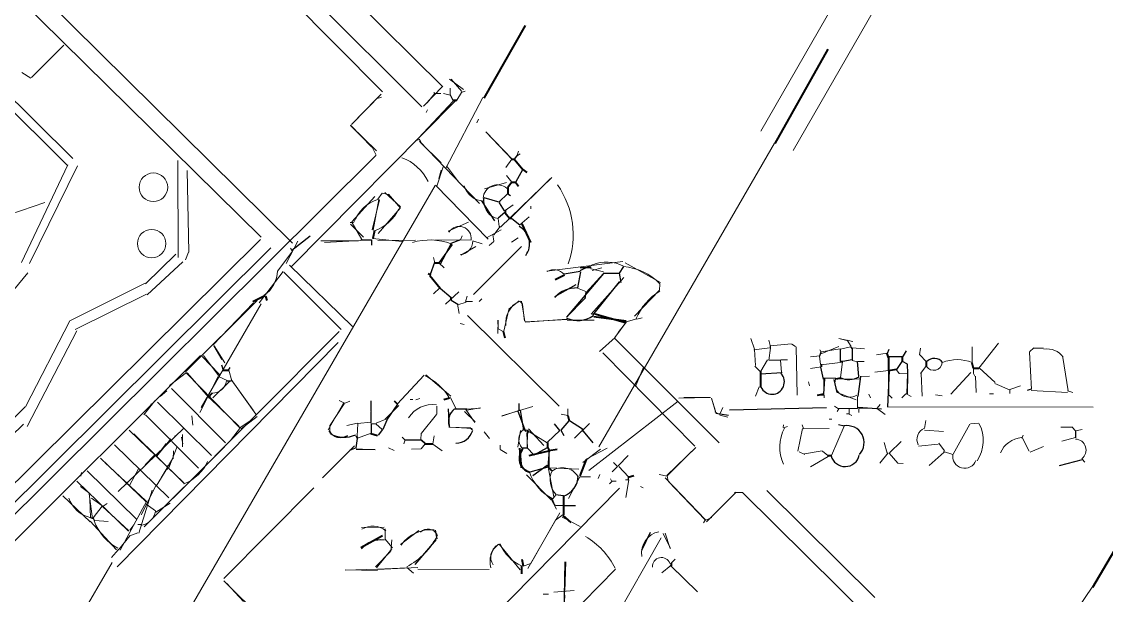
# Model space of a CAD drawing. Header units: millimetres. Extents: x -22015 to 140060, y -26591 to 87788.
# Drawn here: x 88957 to 102598, y 54285 to 61505 of the extents above; entities that cross this region are included whole.
import ezdxf

# ---------------------------------------------------------------- set-up
doc = ezdxf.new("R2010")
doc.units = ezdxf.units.MM
doc.linetypes.add('DASHED', pattern=[716.562987, 474.532405, -242.030582])
for name, color, linetype, lineweight in [('A_MED', 9, 'CONTINUOUS', 20), ('A_THIN', 8, 'CONTINUOUS', 15), ('P_DASHED', 200, 'DASHED', 25), ('P_LEADER', 140, 'CONTINUOUS', 20), ('P_NOMARK', 6, 'CONTINUOUS', 35), ('P_R', 5, 'CONTINUOUS', 40), ('SYM', 4, 'CONTINUOUS', 25), ('TEXT_SHAPE', 7, 'CONTINUOUS', 30)]:
    doc.layers.add(name, color=color, linetype=linetype, lineweight=lineweight)

msp = doc.modelspace()

# ---------------------------------------------------------------- linework, layer by layer
at = {"layer": 'A_MED', "lineweight": 20}
for p, q in [((91970, 58795), (85813, 64858)), ((99166, 61719), (98252, 60125)), ((94755, 60549), (94293, 59662)), ((90920, 59757), (90924, 58537)), ((95122, 59774), (95044, 59668)), ((91039, 59634), (91059, 58605)), ((95054, 59479), (94779, 59400)), ((95053, 59570), (95120, 59485)), ((93438, 59270), (93490, 59348)), ((93496, 59346), (93564, 59329)), ((93526, 59356), (93719, 59175)), ((95065, 59340), (94964, 59239)), ((93398, 59304), (93110, 58985)), ((93455, 59262), (93366, 58884)), ((93449, 59265), (93377, 58880)), ((93569, 59333), (93721, 59157)), ((93718, 59157), (93441, 58839)), ((95138, 59200), (95038, 59129)), ((93088, 58978), (93122, 58978)), ((93094, 58955), (93255, 58794)), ((93113, 58973), (93233, 58764)), ((94578, 58981), (94321, 58870)), ((94948, 59030), (94961, 58928)), ((95341, 59048), (95221, 58948)), ((92430, 58744), (92285, 58460)), ((93368, 58776), (93741, 58737)), ((94668, 58676), (94481, 58566)), ((91055, 58604), (91017, 58506)), ((92364, 58618), (92179, 58368)), ((94135, 58539), (94153, 58472)), ((90985, 58484), (90535, 58067)), ((96134, 58443), (96101, 58425)), ((96546, 58469), (96993, 58224)), ((89036, 58343), (87583, 56604)), ((92245, 58361), (91945, 57968)), ((92255, 58351), (92976, 57633)), ((95949, 58153), (96053, 58108)), ((96983, 58205), (96979, 58120)), ((96983, 58205), (96979, 58120)), ((94286, 57951), (94454, 58105)), ((95214, 57990), (95085, 57888)), ((95256, 57952), (95223, 57986)), ((95284, 57735), (95242, 57987)), ((91969, 57952), (91212, 56650)), ((91874, 57966), (91359, 57435)), ((94545, 57973), (94442, 57942)), ((95279, 57735), (95256, 57950)), ((95817, 57755), (95287, 57726)), ((95813, 57762), (95288, 57723)), ((96155, 57748), (95816, 57747)), ((96693, 57764), (96558, 57729)), ((89652, 57614), (89024, 56410)), ((91199, 56586), (91426, 57039)), ((94354, 56793), (94041, 57059)), ((91598, 56988), (91867, 56616)), ((93004, 56705), (92811, 56368)), ((93014, 56697), (92835, 56429)), ((93082, 56731), (93013, 56698)), ((93352, 56732), (93346, 56453)), ((93350, 56732), (93351, 56461)), ((94542, 56623), (94654, 56461)), ((94725, 56639), (94555, 56629)), ((94726, 56643), (94557, 56614)), ((95387, 56660), (94997, 56543)), ((95223, 56614), (94997, 56542)), ((96088, 55858), (97215, 56727)), ((99841, 56658), (102432, 56654)), ((94528, 56600), (94661, 56467)), ((88981, 56441), (88182, 55663)), ((92831, 56427), (92831, 56326)), ((93181, 56451), (93044, 56424)), ((93185, 56444), (93174, 56292)), ((93351, 56466), (93182, 56448)), ((93352, 56445), (93420, 56445)), ((94334, 56400), (94588, 56393)), ((94351, 56400), (94624, 56385)), ((95232, 56361), (95195, 56152)), ((95266, 56362), (95317, 56362)), ((95316, 56361), (95567, 56205)), ((95317, 56349), (95316, 56142)), ((95333, 56381), (95525, 56169)), ((96097, 56446), (95908, 56263)), ((90980, 56311), (90979, 56155)), ((93352, 56326), (93181, 56262)), ((95308, 56328), (95319, 56142)), ((90912, 56158), (90809, 55891)), ((93143, 56166), (92742, 55766)), ((93081, 56105), (92742, 55766)), ((95316, 56142), (95396, 56054)), ((96319, 56136), (96056, 56000)), ((90623, 56053), (90657, 56053)), ((90792, 55918), (90792, 55868)), ((95307, 55802), (95614, 55486)), ((95582, 55878), (95648, 55525)), ((95595, 55890), (95963, 55874)), ((90283, 55715), (90283, 55682)), ((95978, 55778), (95832, 55503)), ((95976, 55775), (96111, 55777)), ((95674, 55549), (95638, 55499)), ((90197, 54852), (90529, 55474)), ((95630, 55498), (95662, 55419)), ((95769, 55301), (95669, 55230)), ((89818, 55217), (90150, 54859)), ((89876, 55229), (90045, 55215)), ((90319, 55037), (90175, 54860)), ((94837, 54612), (93939, 54614)), ((95188, 53357), (96427, 54615)), ((95359, 54685), (95262, 54652)), ((91498, 54469), (92633, 53350)), ((95905, 54345), (95649, 54324)), ((102419, 54387), (102023, 53803))]:
    msp.add_line(p, q, dxfattribs=at)
for centre, radius, start, end in [((94942, 59267), 184, 49.6898, 174.458), ((93600, 58795), 502, 108.2398, 159.047), ((94986, 59239), 216, 177.3139, 260.6612), ((93221, 59367), 525, 289.3099, 335.7709), ((94456, 58746), 174, 276.627, 359.1327), ((96466, 57708), 717, 43.891, 85.2438), ((91795, 58378), 379, 304.0515, 358.726), ((95336, 57721), 291, 113.8721, 187.812), ((95371, 56247), 162, 132.5004, 220.3121), ((95863, 55740), 261, 154.6282, 224.4429), ((95759, 55671), 221, 30.2752, 127.01), ((95125, 54711), 278, 128.061, 196.2493), ((95032, 54768), 175, 115.3469, 213.7154)]:
    msp.add_arc(centre, radius, start, end, dxfattribs=at)
at = {"layer": 'A_THIN', "lineweight": 15}
for p, q in [((84998, 69404), (93989, 60435)), ((83210, 67776), (92362, 58717)), ((89602, 59782), (84301, 65017)), ((84260, 64930), (89528, 59701)), ((93493, 60623), (89658, 64499)), ((89079, 60804), (89486, 61208)), ((88959, 60864), (89073, 60795)), ((94338, 60780), (94512, 60653)), ((94359, 60781), (94494, 60628)), ((93478, 60592), (93103, 60211)), ((94249, 60689), (94011, 60441)), ((94149, 60595), (94058, 60482)), ((94140, 60615), (94157, 60598)), ((94160, 60601), (94228, 60601)), ((94262, 60602), (94346, 60582)), ((94347, 60668), (94346, 60584)), ((94488, 60614), (94430, 60517)), ((94534, 60630), (94483, 60614)), ((92346, 58421), (94414, 60508)), ((93417, 60530), (93103, 60211)), ((93481, 60553), (93413, 60536)), ((94388, 60509), (93945, 60035)), ((94060, 60396), (94042, 60363)), ((93091, 60199), (93418, 59879)), ((93093, 60202), (93361, 59924)), ((94703, 60279), (94682, 60230)), ((93956, 60022), (93905, 60006)), ((93957, 60027), (93975, 59994)), ((93365, 59926), (93415, 59827)), ((94716, 59218), (93959, 60003)), ((93969, 59990), (94231, 59728)), ((96216, 56155), (98426, 59976)), ((93410, 59820), (88363, 54804)), ((95204, 59877), (95188, 59826)), ((95226, 59840), (95193, 59822)), ((89538, 59703), (88954, 58475)), ((89659, 59689), (89054, 58460)), ((94257, 59677), (94180, 59436)), ((94232, 59636), (94205, 59533)), ((94298, 59690), (94450, 59490)), ((94368, 59593), (94450, 59490)), ((94979, 58918), (95625, 59543)), ((95605, 59529), (95104, 59031)), ((94159, 59442), (89488, 51389)), ((94822, 58766), (94161, 59448)), ((89247, 59229), (76016, 54742)), ((95359, 59183), (95359, 59149)), ((94495, 58810), (94475, 58760)), ((94987, 58885), (94801, 58786)), ((94884, 58827), (94894, 58743)), ((94973, 58926), (94894, 58824)), ((91959, 58764), (88181, 55017)), ((92089, 58659), (88305, 54896)), ((93223, 58753), (92764, 58727)), ((94630, 58746), (94748, 58710)), ((94897, 58740), (94835, 58689)), ((95201, 58784), (95118, 58731)), ((90894, 58578), (90515, 58206)), ((92339, 58655), (92357, 58622)), ((92327, 58439), (93118, 57668)), ((96519, 58485), (95560, 58366)), ((96104, 58424), (96121, 58391)), ((96120, 58394), (96275, 58357)), ((96132, 58373), (96253, 58405)), ((90509, 58213), (89561, 57741)), ((96974, 58123), (96663, 57798)), ((90527, 58076), (89630, 57630)), ((91018, 57098), (91918, 57996)), ((94558, 58051), (94540, 57983)), ((94542, 57983), (94627, 57983)), ((94745, 58017), (94711, 57983)), ((94438, 57948), (94459, 57831)), ((95083, 57883), (95020, 57611)), ((89564, 57740), (89003, 56658)), ((94472, 57708), (94523, 57692)), ((94948, 57747), (94947, 57582)), ((94947, 57747), (94950, 57645)), ((96561, 57725), (96418, 57530)), ((96562, 57728), (96460, 57593)), ((96762, 57778), (96694, 57762)), ((92950, 57604), (90861, 55510)), ((94951, 57640), (95013, 57607)), ((90156, 54645), (92938, 57467)), ((96420, 57531), (96225, 57354)), ((97731, 56204), (96417, 57516)), ((78777, 44897), (91207, 57304)), ((91226, 57293), (91439, 57068)), ((91243, 57302), (91434, 57052)), ((91375, 57424), (91476, 57255)), ((91377, 57425), (91510, 57211)), ((97424, 56164), (96265, 57339)), ((91028, 57091), (90817, 56925)), ((91029, 57081), (91702, 56395)), ((91036, 57087), (91309, 56777)), ((91441, 57037), (91543, 56989)), ((91564, 57120), (91599, 56985)), ((94020, 57058), (93680, 56693)), ((94019, 57058), (93681, 56692)), ((96777, 57155), (96675, 56912)), ((91522, 56206), (90840, 56888)), ((91569, 56978), (91360, 56769)), ((91591, 57002), (91901, 56566)), ((90781, 56861), (90700, 56789)), ((91323, 56767), (91693, 56411)), ((89001, 56658), (88168, 55830)), ((90631, 56734), (90493, 56557)), ((90590, 56696), (90558, 56644)), ((91342, 56045), (90664, 56718)), ((92949, 56736), (93016, 56702)), ((95826, 56633), (95825, 56548)), ((91182, 55885), (90514, 56556)), ((91096, 56543), (91108, 56425)), ((91854, 56497), (91701, 56394)), ((91917, 56534), (91717, 56379)), ((93535, 56504), (93416, 56453)), ((95741, 56567), (95825, 56547)), ((90170, 55591), (90996, 56388)), ((90997, 55702), (90310, 56365)), ((91707, 56397), (91583, 56232)), ((93416, 56441), (93487, 56376)), ((91006, 55689), (90366, 56319)), ((90832, 56256), (90658, 56037)), ((90913, 56305), (90879, 56288)), ((90965, 56274), (90983, 56190)), ((90807, 55512), (90123, 56179)), ((91506, 56154), (90496, 55147)), ((90772, 56196), (90663, 56049)), ((90868, 56104), (90861, 56003)), ((93164, 56131), (93401, 56118)), ((93164, 56122), (93402, 56122)), ((96238, 56124), (96014, 55959)), ((90526, 55459), (89948, 56013)), ((90517, 55475), (90003, 55957)), ((90628, 56049), (90511, 55929)), ((90855, 56003), (90710, 55765)), ((89707, 55833), (89701, 55783)), ((90400, 55242), (89779, 55852)), ((90426, 55879), (90317, 55678)), ((90794, 55897), (90646, 55660)), ((90300, 55091), (89650, 55721)), ((90459, 55297), (90643, 55662)), ((89475, 55537), (89817, 55212)), ((89697, 55656), (89812, 55567)), ((89846, 55248), (89804, 55563)), ((90431, 55068), (90596, 55609)), ((92633, 55639), (91499, 54497)), ((101227, 52412), (98028, 55574)), ((98329, 55604), (99685, 54259)), ((89812, 55495), (89824, 55259)), ((89834, 55507), (89965, 55417)), ((89967, 55406), (89857, 55260)), ((89972, 55405), (90306, 55097)), ((90030, 55443), (89980, 55407)), ((90524, 55434), (90641, 55348)), ((90824, 55447), (90645, 55333)), ((95613, 55504), (95684, 55370)), ((95725, 55324), (95323, 54623)), ((95756, 55270), (95980, 55151)), ((90367, 55174), (90317, 55106)), ((90417, 55175), (90468, 55175)), ((95671, 55230), (95360, 54688)), ((90418, 55070), (90317, 55036)), ((96998, 55007), (95464, 52316)), ((90174, 54861), (90087, 54761)), ((95225, 54606), (94960, 54929)), ((90093, 54699), (89498, 53671)), ((91536, 54435), (91748, 54207)), ((95514, 54301), (95582, 54301))]:
    msp.add_line(p, q, dxfattribs=at)
for centre, radius in [((90613, 59421), 180), ((90591, 58712), 179)]:
    msp.add_circle(centre, radius, dxfattribs=at)
for centre, radius, start, end in [((93543, 59249), 578, 24.91, 70.3438), ((94778, 59513), 266, 196.365, 267.298), ((94794, 58824), 1099, 340.5112, 34.8233), ((94459, 58775), 153, 354.3273, 147.4405), ((94087, 57975), 783, 69.7227, 105.9914), ((96313, 58000), 479, 63.4165, 111.9141), ((95651, 58207), 176, 41.8528, 119.05), ((97352, 57497), 718, 121.0931, 157.8358), ((93736, 56419), 694, 30.1154, 64.8499), ((91348, 57017), 189, 271.7858, 350.1665), ((90823, 56174), 514, 289.8641, 336.7953), ((89912, 55638), 385, 199.4618, 257.1022), ((90434, 55374), 207, 279.6649, 351.5547), ((90481, 55453), 655, 200.6189, 241.3191), ((95537, 54175), 993, 26.9639, 59.0995)]:
    msp.add_arc(centre, radius, start, end, dxfattribs=at)
at = {"layer": 'P_DASHED', "lineweight": 20}
msp.add_line((92719, 58745), (94612, 58758), dxfattribs=at)
at = {"layer": 'P_LEADER', "lineweight": 20}
msp.add_line((100687, 63413), (98658, 59882), dxfattribs=at)
at = {"layer": 'P_NOMARK', "lineweight": 30}
for p, q in [((92324, 62597), (94252, 60684)), ((94562, 57806), (95718, 56664)), ((99078, 56643), (97859, 56614)), ((96477, 55632), (92821, 51928)), ((95780, 54048), (95793, 54707)), ((95795, 54707), (95783, 54335))]:
    msp.add_line(p, q, dxfattribs=at)
at = {"layer": 'P_NOMARK', "lineweight": 40}
msp.add_line((95244, 54656), (95244, 54554), dxfattribs=at)
at = {"layer": 'P_R', "lineweight": 40}
for p, q in [((95290, 61458), (94770, 60541)), ((98432, 59973), (99099, 61158)), ((103133, 55591), (102424, 54383))]:
    msp.add_line(p, q, dxfattribs=at)
at = {"layer": 'SYM', "lineweight": 15}
msp.add_arc((95904, 56025), 591, 198.6345, 242.9566, dxfattribs=at)
at = {"layer": 'SYM', "lineweight": 20}
for centre, radius, start, end in [((95435, 55109), 491, 200.9385, 247.1298), ((95414, 54260), 373, 301.2899, 11.5465)]:
    msp.add_arc(centre, radius, start, end, dxfattribs=at)
at = {"layer": 'TEXT_SHAPE', "lineweight": 30}
for p, q in [((94345, 60583), (94381, 60517)), ((94793, 60119), (95124, 59775)), ((94794, 60119), (95128, 59766)), ((95189, 59826), (95153, 59777)), ((95254, 59641), (95170, 59488)), ((94741, 59251), (94902, 58998)), ((94766, 59284), (94766, 59250)), ((94769, 59294), (94969, 59233)), ((94960, 59227), (95026, 59125)), ((95073, 59337), (95106, 59319)), ((95033, 59102), (94950, 59032)), ((95121, 59030), (95224, 58948)), ((92586, 58804), (92356, 58625)), ((93223, 58759), (93358, 58759)), ((93358, 58759), (93358, 58691)), ((94372, 58699), (94205, 58472)), ((94359, 58713), (94218, 58452)), ((94477, 58759), (94356, 58713)), ((95244, 58675), (94640, 58071)), ((94147, 58475), (94095, 58323)), ((94205, 58472), (94272, 58405)), ((96100, 58426), (95977, 58370)), ((96120, 58407), (95979, 58406)), ((96525, 58424), (96472, 58341)), ((95982, 58361), (95779, 58326)), ((96276, 58335), (95809, 57785)), ((95986, 58355), (95946, 58154)), ((96273, 58337), (96055, 58098)), ((96531, 58286), (96121, 57825)), ((96271, 58341), (96474, 58342)), ((96473, 58339), (96491, 58222)), ((94217, 58155), (94138, 58081)), ((94220, 58151), (94357, 58035)), ((95925, 58194), (95656, 58042)), ((96473, 58231), (96136, 57810)), ((94357, 58001), (94441, 57950)), ((96034, 58016), (95807, 57786)), ((96054, 58102), (96039, 58017)), ((98369, 57429), (98369, 57395)), ((99008, 57346), (98992, 57295)), ((99250, 57379), (99249, 57227)), ((99383, 57410), (99399, 57393)), ((99402, 57396), (99402, 57244)), ((99861, 57379), (99841, 57330)), ((100081, 57363), (100032, 57277)), ((91471, 57185), (91489, 57118)), ((99005, 57158), (99037, 57006)), ((99401, 57248), (99283, 57227)), ((99465, 57227), (99482, 57041)), ((99859, 57291), (100029, 57291)), ((100026, 57230), (99958, 57128)), ((100031, 57233), (100093, 57199)), ((100094, 57194), (100097, 57076)), ((91439, 57068), (91439, 57034)), ((91573, 57153), (91555, 57120)), ((98521, 57084), (98250, 57070)), ((99506, 57041), (99475, 56787)), ((99866, 57109), (99848, 56657)), ((99859, 57109), (99858, 56822)), ((100096, 57076), (100095, 56822)), ((91541, 56983), (91592, 56983)), ((99052, 57011), (99042, 56821)), ((99172, 57001), (99210, 56838)), ((99854, 56818), (99905, 56768)), ((101653, 56878), (101602, 56862)), ((93700, 56673), (93530, 56504)), ((93682, 56693), (93544, 56491)), ((94322, 56632), (94332, 56399)), ((94403, 56631), (94555, 56631)), ((95210, 56700), (95210, 56615)), ((95225, 56614), (95268, 56362)), ((99477, 56652), (99772, 56631)), ((93548, 56491), (93497, 56373)), ((95195, 56602), (95292, 56347)), ((95840, 56482), (95736, 56366)), ((95845, 56485), (96011, 56380)), ((97688, 56578), (97846, 56551)), ((93352, 56445), (93351, 56326)), ((93494, 56372), (93442, 56300)), ((95725, 56361), (95570, 56211)), ((95652, 56444), (95721, 56361)), ((95739, 56362), (95775, 56295)), ((96019, 56352), (96142, 56205)), ((99231, 56436), (99299, 56420)), ((102211, 56351), (102211, 56267)), ((93174, 56259), (93161, 56141)), ((93775, 56242), (93978, 56242)), ((93164, 56141), (93079, 56109)), ((95248, 56142), (95316, 56142)), ((95403, 56053), (95569, 56144)), ((95591, 56108), (95574, 55906)), ((95587, 56126), (95586, 55881)), ((96400, 55958), (96450, 55907)), ((102296, 55992), (102006, 55915)), ((95572, 55898), (95349, 55837)), ((95566, 55921), (95387, 55791)), ((96452, 55905), (96382, 55839)), ((96465, 55905), (96589, 55776)), ((96585, 55772), (96585, 55738)), ((95671, 55555), (95773, 55541)), ((95670, 55419), (95771, 55415)), ((95771, 55416), (95924, 55417)), ((89825, 55259), (89859, 55259)), ((89856, 55257), (89874, 55224)), ((94169, 54990), (93902, 54674)), ((94155, 55107), (94178, 54995)), ((96860, 55075), (96753, 54851)), ((97114, 54664), (97456, 54331)), ((97123, 54657), (97456, 54330))]:
    msp.add_line(p, q, dxfattribs=at)
at = {"layer": 'TEXT_SHAPE', "lineweight": 40}
for p, q in [((94380, 60516), (94431, 60516)), ((95123, 59774), (95157, 59774)), ((95154, 59771), (95262, 59642)), ((95261, 59643), (95310, 59607)), ((95123, 59486), (95073, 59418)), ((95122, 59487), (95173, 59487)), ((95169, 59484), (95205, 59435)), ((95071, 59419), (95071, 59335)), ((95037, 59132), (95037, 59098)), ((95038, 59100), (95090, 59033)), ((95087, 59031), (95121, 59031)), ((95249, 58962), (95354, 58726)), ((93393, 58877), (93373, 58776)), ((94154, 58472), (94205, 58472)), ((94068, 58335), (94101, 58318)), ((94092, 58311), (94222, 58152)), ((95783, 58315), (95668, 58257)), ((92014, 58055), (91863, 57979)), ((92022, 58049), (92038, 57998)), ((94356, 58033), (94356, 57999)), ((96151, 57796), (96558, 57739)), ((96165, 57829), (96549, 57717)), ((95014, 57611), (95034, 57528)), ((99839, 57328), (99855, 57277)), ((99012, 57193), (99012, 57159)), ((99249, 57227), (99283, 57227)), ((99859, 57278), (99859, 57109)), ((100029, 57278), (100029, 57228)), ((100334, 57228), (100333, 57161)), ((100906, 57211), (100922, 57143)), ((91490, 57118), (91558, 57118)), ((98249, 57108), (98249, 57074)), ((98249, 57074), (98249, 56905)), ((99960, 57129), (99859, 57109)), ((100926, 57144), (100994, 57144)), ((99250, 57020), (99199, 57004)), ((91354, 56831), (91320, 56797)), ((91320, 56797), (91320, 56764)), ((94336, 56765), (94268, 56747)), ((99040, 56815), (98961, 56801)), ((93641, 56732), (93674, 56698)), ((95826, 56548), (95844, 56481)), ((95317, 56362), (95317, 56328)), ((96011, 56379), (96011, 56346)), ((93162, 56291), (93180, 56258)), ((93433, 56294), (93349, 56317)), ((93980, 56244), (94032, 56195)), ((95570, 56210), (95570, 56143)), ((94029, 56192), (94130, 56192)), ((95216, 56139), (95238, 55888)), ((95339, 56044), (95585, 56102)), ((95572, 56143), (95590, 56110)), ((95690, 56119), (95587, 56105)), ((96055, 55993), (95975, 55789)), ((99093, 56045), (99144, 56045)), ((95569, 55906), (95620, 55855)), ((96654, 55788), (96586, 55770)), ((95772, 55535), (95771, 55416)), ((95771, 55416), (95771, 55298)), ((95763, 55289), (95862, 55202)), ((93496, 55036), (93224, 54882)), ((95246, 54741), (95264, 54656)), ((97124, 54691), (97124, 54658))]:
    msp.add_line(p, q, dxfattribs=at)
at = {"layer": 'TEXT_SHAPE', "lineweight": 15}
for p, q in [((98126, 57517), (98175, 57382)), ((99234, 57518), (99335, 57494)), ((99234, 57517), (99409, 57482)), ((99340, 57495), (99389, 57415)), ((98373, 57395), (98354, 57243)), ((99403, 57400), (99555, 57386)), ((99842, 57333), (99707, 57313)), ((98504, 57249), (98589, 57249)), ((99503, 57041), (99621, 57042)), ((100928, 57078), (100945, 57044)), ((98853, 56972), (98866, 56920)), ((101520, 56922), (101383, 56875)), ((93844, 56749), (93878, 56749)), ((93964, 56762), (93913, 56746)), ((97283, 56775), (97622, 56774)), ((97631, 56767), (97683, 56602)), ((98960, 56804), (99045, 56805)), ((99611, 56817), (99634, 56770)), ((100079, 56823), (100145, 56788)), ((100449, 56807), (100534, 56796)), ((101129, 56823), (101179, 56823)), ((101383, 56874), (101383, 56824)), ((97775, 56651), (97739, 56567)), ((99366, 56636), (99366, 56568)), ((99754, 56688), (99718, 56639)), ((99719, 56632), (99818, 56561)), ((97675, 56596), (97737, 56562)), ((97736, 56552), (97840, 56526)), ((99112, 56501), (99146, 56501)), ((99332, 56568), (99366, 56568)), ((99365, 56567), (99398, 56549)), ((94773, 56343), (94840, 56259)), ((98536, 56432), (98535, 56399)), ((93741, 56276), (93775, 56242)), ((101553, 56299), (101535, 56265)), ((93572, 56143), (93640, 56109)), ((93978, 56127), (93859, 56123)), ((94030, 56191), (93980, 56128)), ((94127, 56188), (94244, 56102)), ((94974, 56176), (94974, 56125)), ((94975, 56122), (95060, 56071)), ((97436, 56146), (97072, 55794)), ((97381, 56095), (97075, 55791)), ((100550, 56095), (100667, 56057)), ((96226, 55807), (96209, 55756)), ((96975, 55807), (97076, 55786)), ((96382, 55721), (96348, 55687)), ((96363, 55753), (96380, 55720)), ((96382, 55721), (96433, 55721)), ((96593, 55737), (96553, 55515)), ((96739, 55656), (96772, 55639)), ((97073, 55788), (97089, 55721)), ((97091, 55720), (97554, 55236)), ((97942, 55585), (97630, 55270)), ((97923, 55581), (98025, 55581)), ((97636, 55263), (97551, 55228)), ((93229, 55140), (93517, 55142)), ((93530, 55121), (93529, 54992)), ((97049, 55066), (97112, 54873)), ((93804, 54630), (93432, 54613)), ((93802, 54636), (93885, 54566))]:
    msp.add_line(p, q, dxfattribs=at)
at = {"layer": 'TEXT_SHAPE', "lineweight": 20}
for p, q in [((98353, 57497), (98371, 57429)), ((98369, 57425), (98640, 57449)), ((98642, 57448), (98687, 57415)), ((101242, 57457), (100993, 57145)), ((98368, 57400), (98166, 57377)), ((98174, 57379), (98185, 57176)), ((98698, 57413), (98712, 56804)), ((98995, 57298), (98876, 57285)), ((98992, 57294), (99005, 57192)), ((98993, 57377), (99011, 57344)), ((99234, 57417), (99000, 57320)), ((99249, 57386), (99012, 57351)), ((99386, 57411), (99249, 57384)), ((100260, 57398), (100248, 57313)), ((100253, 57311), (100333, 57228)), ((100910, 57414), (100909, 57212)), ((101634, 57351), (101685, 57402)), ((101657, 56875), (101634, 57347)), ((101689, 57398), (101808, 57398)), ((98177, 57171), (98245, 57103)), ((98336, 57251), (98254, 57105)), ((98352, 57243), (98504, 57243)), ((98500, 57243), (98514, 57091)), ((99011, 57163), (98877, 57141)), ((99251, 57217), (99013, 57186)), ((99281, 57227), (99255, 57024)), ((99401, 57240), (99469, 57224)), ((99470, 57227), (99554, 57227)), ((100327, 57165), (100261, 57079)), ((102053, 57280), (102118, 56859)), ((99858, 57116), (99687, 57092)), ((99958, 57125), (99992, 57079)), ((99994, 57078), (100096, 57075)), ((100099, 57076), (100088, 56822)), ((100268, 57076), (100282, 56790)), ((100896, 57089), (100643, 56817)), ((100926, 57144), (100926, 57077)), ((100954, 57043), (100962, 56840)), ((100997, 57148), (101200, 56963)), ((98232, 56911), (98187, 56791)), ((99045, 57020), (99198, 57020)), ((99045, 57007), (99045, 56805)), ((99493, 57008), (99223, 57007)), ((101194, 56951), (101382, 56872)), ((94351, 56774), (94415, 56637)), ((97220, 56765), (97621, 56777)), ((97631, 56767), (97689, 56584)), ((99050, 56805), (99050, 56771)), ((99213, 56836), (99451, 56744)), ((99468, 56788), (99468, 56636)), ((100078, 56822), (100027, 56772)), ((101653, 56862), (102110, 56839)), ((102111, 56857), (102178, 56839)), ((94178, 56665), (94177, 56564)), ((99179, 56668), (99228, 56632)), ((99233, 56634), (99215, 56601)), ((99231, 56636), (99366, 56636)), ((99366, 56636), (99468, 56636)), ((99485, 56638), (99722, 56639)), ((99485, 56636), (99485, 56585)), ((94173, 56562), (93985, 56326)), ((100328, 56485), (100311, 56384)), ((94591, 56398), (94625, 56364)), ((98588, 56411), (98537, 56395)), ((98778, 56384), (98720, 56098)), ((98771, 56432), (98791, 56383)), ((99112, 56387), (98789, 56381)), ((99301, 56415), (99142, 56046)), ((100313, 56364), (100550, 56349)), ((100671, 56062), (100880, 56440)), ((100890, 56443), (100991, 56453)), ((102025, 56402), (102161, 56402)), ((102164, 56406), (102213, 56353)), ((102296, 56372), (102210, 56357)), ((93778, 56241), (93762, 56190)), ((93981, 56327), (93977, 56242)), ((94144, 56294), (94127, 56192)), ((99806, 56209), (99843, 56075)), ((100017, 56223), (99872, 56080)), ((101541, 56270), (101628, 56100)), ((102210, 56271), (102039, 56224)), ((98737, 56093), (98805, 56059)), ((98804, 56068), (99025, 56102)), ((99028, 56098), (99095, 56046)), ((99854, 56080), (99748, 55948)), ((99869, 56076), (99974, 55950)), ((100236, 56163), (100483, 56187)), ((100557, 56089), (100369, 55921)), ((100493, 56200), (100562, 56105)), ((101641, 56088), (101808, 56157)), ((96584, 56045), (96457, 55917)), ((99101, 56031), (98876, 55904)), ((99974, 55947), (100042, 55943)), ((102295, 55997), (102329, 55963)), ((96551, 55738), (96585, 55738)), ((97049, 55763), (97555, 55237)), ((97571, 55211), (97926, 55568)), ((97552, 55231), (97534, 55198)), ((93525, 54998), (93619, 54883)), ((93612, 54985), (93600, 54840)), ((93719, 54926), (93952, 55101)), ((97024, 55062), (97116, 54873)), ((93597, 54838), (93407, 54644)), ((93612, 54870), (93418, 54631)), ((97175, 54742), (97124, 54691)), ((93024, 54607), (93431, 54599)), ((93025, 54602), (93431, 54615)), ((93940, 54637), (93432, 54611)), ((97122, 54661), (97008, 54570))]:
    msp.add_line(p, q, dxfattribs=at)
at = {"layer": 'TEXT_SHAPE', "lineweight": 30}
for centre, radius, start, end in [((95099, 58710), 246, 323.5833, 62.4198), ((95933, 57790), 364, 87.565, 138.138), ((95952, 58085), 341, 245.281, 304.8558), ((100435, 57138), 129, 35.942, 138.3773), ((98394, 56971), 155, 204.3153, 43.6683), ((99360, 57259), 258, 244.6958, 300.1603), ((94527, 56474), 204, 128.3347, 197.8141), ((92970, 56446), 174, 211.0336, 301.1277), ((94416, 56422), 222, 270.6734, 343.6327), ((94416, 56422), 222, 270.6734, 343.6327), ((99338, 56207), 214, 316.027, 100.7783), ((93011, 56628), 354, 240.2295, 294.6711), ((99314, 56088), 182, 194.4811, 347.1962), ((95685, 55791), 270, 288.7438, 359.4686), ((93472, 54664), 319, 82.1834, 139.3046)]:
    msp.add_arc(centre, radius, start, end, dxfattribs=at)
at = {"layer": 'TEXT_SHAPE', "lineweight": 20}
for centre, radius, start, end in [((101857, 57146), 240, 34.1229, 100.9973), ((100427, 57224), 107, 214.1426, 353.3897), ((99368, 56961), 183, 164.8898, 299.9821), ((94126, 56323), 362, 82.5155, 146.9001), ((99002, 56152), 511, 152.1174, 204.9074), ((100364, 56249), 148, 110.4676, 207.9367), ((100591, 56234), 459, 326.2809, 27.9037), ((102207, 56114), 137, 306.9586, 88.4052), ((100817, 56034), 150, 168.8548, 340.6287), ((94065, 54987), 132, 26.377, 135.0547), ((94098, 54661), 449, 84.0984, 145.1265), ((93404, 55416), 866, 297.2173, 334.3078)]:
    msp.add_arc(centre, radius, start, end, dxfattribs=at)
at = {"layer": 'TEXT_SHAPE', "lineweight": 15}
for centre, radius, start, end in [((100723, 56774), 478, 66.8898, 113.0313), ((101565, 55946), 327, 95.6427, 156.1813), ((93373, 54896), 260, 50.7591, 121.9919), ((97025, 54819), 272, 101.3139, 189.1154), ((97003, 54647), 114, 20.2731, 182.6539)]:
    msp.add_arc(centre, radius, start, end, dxfattribs=at)
at = {"layer": 'TEXT_SHAPE', "lineweight": 40}
msp.add_arc((95399, 56010), 183, 138.8826, 253.656, dxfattribs=at)

doc.saveas('drawing.dxf')
